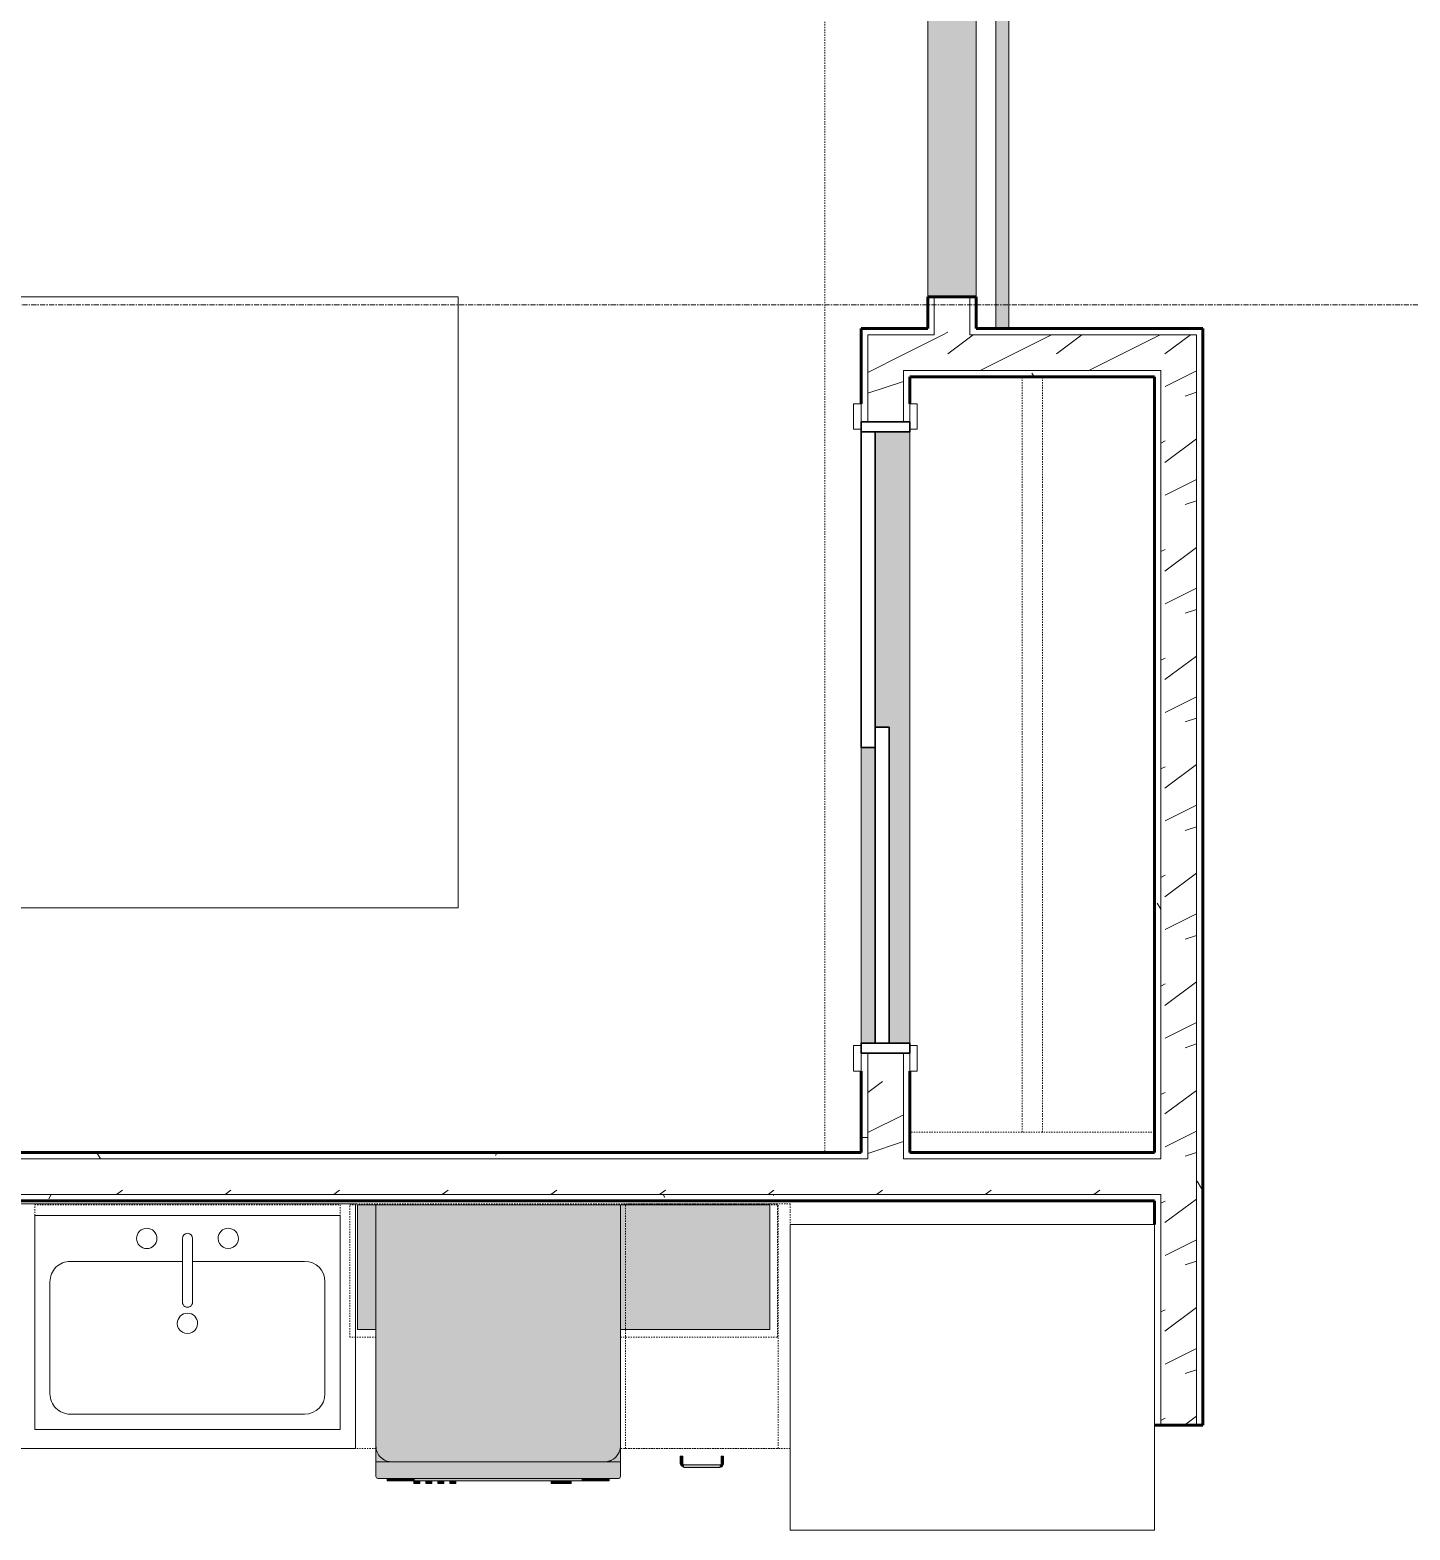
# Model space of a CAD drawing. Header units: inches. Extents: x -4169 to -1846, y 9706 to 12377.
# Drawn here: x -3363.5 to -3228, y 11414.9 to 11562.2 of the extents above; entities that cross this region are included whole.
import ezdxf

# ---------------------------------------------------------------- set-up
doc = ezdxf.new("R2010")
doc.units = ezdxf.units.IN
doc.header["$MEASUREMENT"] = 0
doc.linetypes.add('Dash', pattern=[0.25, 0.125, -0.125])
doc.linetypes.add('Grid Line 1_2_', pattern=[0.875, 0.5, -0.125, 0.125, -0.125])
for name, color, linetype, lineweight in [('0-1', 7, 'Continuous', 5), ('0-2', 7, 'Continuous', 18), ('A-DOOR-1', 250, 'Continuous', 9), ('A-DOOR-2', 90, 'Continuous', 30), ('A-DOOR-3', 135, 'Continuous', 18), ('A-DOOR-4', 7, 'Continuous', 18), ('A-DOOR-5', 50, 'Continuous', 60), ('A-DOOR-FRAM-1', 90, 'Continuous', 30), ('A-WALL-1', 8, 'Continuous', 5), ('A-WALL-3', 50, 'Continuous', 60), ('A-WALL-4', 7, 'Continuous', 18), ('A-WALL-PATT-1', 250, 'Continuous', 9), ('A-WALL-PATT-2', 253, 'Continuous', 9), ('I-FURN-1', 250, 'Continuous', 9), ('I-FURN-HDLN-1', 250, 'Dash', 9), ('P-SANR-FIXT-2', 250, 'Continuous', 9), ('Q-CASE', 31, 'Continuous', 9), ('Q-CASE-1', 9, 'Continuous', 9), ('Q-CASE-3', 250, 'Continuous', 9), ('Q-CASE-4', 250, 'Dash', 9), ('Q-CASE-HDLN-1', 250, 'Dash', 9), ('Q-CASE-HDLN-2', 31, 'Continuous', 9), ('Q-SPCQ-1', 250, 'Continuous', 9), ('Q-SPCQ-2', 55, 'Continuous', 9), ('S-GRID-1', 1, 'Grid Line 1_2_', 9)]:
    doc.layers.add(name, color=color, linetype=linetype, lineweight=lineweight)
pattern_1 = [(0, (0, 0), (20.48, 5.12), [0.845, -14.515, 0.845, -14.515, -81.92]), (0, (0, 0), (20.48, 5.12), [-30.72, 0.845, -29.875, 0.845, -14.515, -35.84]), (0, (0, 0), (20.48, 5.12), [-76.8, 0.845, -9.395, 0.845, -24.755]), (120, (7.68, 2.56), (-14.67405, 15.1762003), [0.845, -14.515, 0.845, -14.515, -81.92]), (120, (7.68, 2.56), (-14.67405, 15.1762003), [-30.72, 0.845, -29.875, 0.845, -14.515, -35.84]), (120, (7.68, 2.56), (-14.67405, 15.1762003), [-76.8, 0.845, -9.395, 0.845, -24.755]), (240, (10.24, 12.8), (-5.80595, -20.2962003), [0.845, -14.515, 0.845, -14.515, -81.92]), (240, (10.24, 12.8), (-5.80595, -20.2962003), [-30.72, 0.845, -29.875, 0.845, -14.515, -35.84]), (240, (10.24, 12.8), (-5.80595, -20.2962003), [-76.8, 0.845, -9.395, 0.845, -24.755])]
pattern_2 = [(216.87, (4.265, 10.662), (31.9871619, 21.32545714), [5.331, -47.981]), (206.565, (10.662, 7.464), (-10.662476, -10.6620098), [11.921, -11.921]), (198.435, (10.662, 2.132), (-21.32449365, -10.6625869), [6.744, -26.974])]

# ---------------------------------------------------------------- blocks, each defined once
blk = doc.blocks.new('FOLDING_SLIDING CLOSET - 60_ x 80_-1494136-ENLARGED RCP - 2ND FLOOR PLAN')
at = {"layer": 'A-DOOR-1'}
for p, q in [((-32.75, 3.25), (-30.25, 3.25)), ((-32.75, 2.5), (-32.75, 3.25)), ((-30.25, 3.25), (-30.25, 2.5)), ((30.25, 3.25), (32.75, 3.25)), ((30.25, 2.5), (30.25, 3.25)), ((32.75, 3.25), (32.75, 2.5)), ((-30.25, 2.5), (-32.75, 2.5)), ((32.75, 2.5), (30.25, 2.5)), ((-32.75, -2.25), (-30.25, -2.25)), ((-32.75, -3), (-32.75, -2.25)), ((-30.25, -2.25), (-30.25, -3)), ((30.25, -2.25), (32.75, -2.25)), ((30.25, -3), (30.25, -2.25)), ((32.75, -2.25), (32.75, -3)), ((-30.25, -3), (-32.75, -3)), ((32.75, -3), (30.25, -3))]:
    blk.add_line(p, q, dxfattribs=at)
at = {"layer": 'A-DOOR-2'}
for p, q in [((-1, 0.5), (30, 0.5)), ((-1, -0.88), (-1, 0.5)), ((30, 0.5), (30, -0.88)), ((-30, -0.88), (1, -0.88)), ((-30, -2.25), (-30, -0.88)), ((30, -0.88), (-1, -0.88)), ((1, -0.88), (1, -2.25)), ((1, -2.25), (-30, -2.25))]:
    blk.add_line(p, q, dxfattribs=at)
at = {"layer": 'A-DOOR-FRAM-1'}
for p, q in [((-31, 2.5), (-30, 2.5)), ((-31, -2.25), (-31, 2.5)), ((-30, 2.5), (-30, -2.25)), ((30, 2.5), (31, 2.5)), ((30, -2.25), (30, 2.5)), ((31, 2.5), (31, -2.25)), ((-30, -2.25), (-31, -2.25)), ((31, -2.25), (30, -2.25))]:
    blk.add_line(p, q, dxfattribs=at)
blk = doc.blocks.new('Refrigerator_-_Side-by-Side_6047 - 36_ X 30_-345559-ENLARGED RCP - 2ND FLOOR PLAN')
at = {"layer": 'Q-SPCQ-1'}
for p, q in [((17.87, 14.42), (-17.88, 14.42)), ((-17.88, 14.42), (-17.88, -15.58)), ((17.87, -15.58), (17.87, 14.42)), ((-17.88, -15.58), (17.87, -15.58))]:
    blk.add_line(p, q, dxfattribs=at)
blk = doc.blocks.new('OD_CW_Countertop - OD_CW_Countertop-V59-ENLARGED RCP - 2ND FLOOR PLAN')
at = {"layer": 'Q-CASE-HDLN-1'}
for p, q in [((0.74, 0), (17.41, 0)), ((41.41, 0), (79.02, 0)), ((88.66, 0), (113.84, 0)), ((0.74, -24), (0.74, -22)), ((113.84, -24), (0.74, -24))]:
    blk.add_line(p, q, dxfattribs=at)
blk = doc.blocks.new('Sink Kitchen-Single - 30_ x 21_-1372827-ENLARGED RCP - 2ND FLOOR PLAN')
at = {"layer": 'P-SANR-FIXT-2'}
for p, q in [((-14.38, 10.41), (15.62, 10.41)), ((-14.38, -10.59), (-14.38, 10.41)), ((15.62, 10.41), (15.62, -10.59)), ((-10.88, 8.91), (12.12, 8.91)), ((-12.88, -4.09), (-12.88, 6.91)), ((14.12, 6.91), (14.12, -4.09)), ((0.12, -8.34), (0.12, -2.09)), ((1.12, -8.34), (1.12, -2.09)), ((0.12, -6.09), (-10.88, -6.09)), ((12.12, -6.09), (1.12, -6.09)), ((15.62, -10.59), (-14.38, -10.59))]:
    blk.add_line(p, q, dxfattribs=at)
for centre, radius, start, end in [((-10.88, 6.91), 2, 90, 180), ((12.12, 6.91), 2, 360, 90), ((0.62, 0), 1, 360, 180), ((0.62, 0), 1, 180, 0), ((0.62, -2.09), 0.5, 360, 180), ((-10.88, -4.09), 2, 180, 270), ((12.12, -4.09), 2, 270, 0), ((-3.38, -8.34), 1, 360, 180), ((4.62, -8.34), 1, 0, 180), ((-3.38, -8.34), 1, 180, 0), ((0.62, -8.34), 0.5, 180, 0), ((4.62, -8.34), 1, 180, 0)]:
    blk.add_arc(centre, radius, start, end, dxfattribs=at)
blk = doc.blocks.new('Dishwasher_15404 - 34_ counter-1372825-ENLARGED RCP - 2ND FLOOR PLAN')
at = {"layer": 'Q-SPCQ-2'}
for points in [[(0, -24), (23.76, -23.99), (24.08, -23.95), (24.46, -23.79), (24.83, -23.48), (25.07, -23.15), (25.2, -22.77), (25.25, -22.43), (25.25, -1.57), (25.17, -1.1), (24.98, -0.71), (24.74, -0.42), (24.46, -0.21), (24.08, -0.05), (23.68, 0), (0, 0)], [(25.25, -22.43), (25.25, -24), (26.73, -23.98), (26.82, -23.94), (26.87, -23.8), (26.87, -0.15), (26.82, -0.06), (26.68, 0), (25.25, 0), (25.25, -15.8)], [(26.87, -2.61), (27.12, -2.61), (27.12, -1.09), (26.87, -1.09)], [(26.87, -3.02), (26.87, -3.81), (27.12, -3.81), (27.12, -2.61), (26.87, -2.63), (26.87, -2.99)], [(26.87, -20.19), (27.12, -20.19), (27.12, -3.81), (26.87, -3.81), (26.87, -15.8)], [(27.12, -5.55), (27.12, -5.81), (27.37, -5.81), (27.37, -4.82), (27.12, -4.82), (27.12, -5.32)], [(27.12, -6.5), (27.12, -6.79), (27.37, -6.79), (27.37, -5.81), (27.12, -5.81), (27.12, -6.3)], [(27.12, -16.74), (27.37, -16.74), (27.37, -16.15), (27.12, -16.15)], [(27.12, -17.92), (27.37, -17.92), (27.37, -17.33), (27.12, -17.33)], [(27.12, -19.1), (27.37, -19.1), (27.37, -18.51), (27.12, -18.51)], [(26.87, -20.22), (26.87, -21.39), (27.12, -21.39), (27.12, -20.19), (26.87, -20.19)], [(27.12, -20.28), (27.37, -20.28), (27.37, -19.69), (27.12, -19.69), (27.12, -20.19)], [(26.87, -21.39), (26.9, -22.91), (27.12, -22.91), (27.12, -21.39)]]:
    blk.add_hatch(color=256, dxfattribs=at).paths.add_polyline_path(points, flags=0)
h = blk.add_hatch(color=256, dxfattribs=at)
h.paths.add_polyline_path([(23.68, 0), (24.08, -0.05), (24.46, -0.21), (24.83, -0.52), (25.04, -0.79), (25.22, -1.25), (25.25, -1.31), (25.25, 0), (23.76, 0)], flags=0)
h.paths.add_polyline_path([(23.68, -24), (25.25, -24), (25.25, -22.43), (25.2, -22.83), (24.96, -23.33), (24.74, -23.58), (24.46, -23.79), (24.08, -23.95), (23.76, -23.99)], flags=0)
h = blk.add_hatch(color=256, dxfattribs=at)
h.paths.add_polyline_path([(25.07, -23.15), (25.12, -23.05), (25.13, -22.98)], flags=0)
h.paths.add_polyline_path([(25.2, -22.8), (25.22, -22.75), (25.2, -22.78)], flags=0)
at = {"layer": 'Q-SPCQ-1'}
for p, q in [((0, -24), (0, 0)), ((0, 0), (23.68, 0)), ((23.68, 0), (25.25, 0)), ((25.25, 0), (26.68, 0)), ((25.25, 0), (25.25, -1.57)), ((26.87, -0.2), (26.87, -23.8)), ((27.12, -1.09), (26.87, -1.09)), ((27.12, -2.61), (27.12, -1.09)), ((25.25, -1.57), (25.25, -22.43)), ((27.12, -3.81), (27.12, -2.61)), ((27.12, -20.19), (27.12, -3.81)), ((27.12, -4.82), (27.37, -4.82)), ((27.37, -5.81), (27.37, -4.82)), ((27.37, -6.79), (27.37, -5.81)), ((27.37, -6.79), (27.12, -6.79)), ((27.37, -16.15), (27.12, -16.15)), ((27.37, -16.74), (27.37, -16.15)), ((27.37, -16.74), (27.12, -16.74)), ((27.37, -17.33), (27.12, -17.33)), ((27.37, -17.92), (27.37, -17.33)), ((27.37, -17.92), (27.12, -17.92)), ((27.37, -18.51), (27.12, -18.51)), ((27.37, -19.1), (27.12, -19.1)), ((27.37, -19.1), (27.37, -18.51)), ((27.37, -19.69), (27.12, -19.69)), ((27.12, -21.39), (27.12, -20.19)), ((27.37, -20.28), (27.12, -20.28)), ((27.37, -20.28), (27.37, -19.69)), ((27.12, -22.91), (27.12, -21.39)), ((25.25, -22.43), (25.25, -24)), ((27.12, -22.91), (26.87, -22.91)), ((23.68, -24), (0, -24)), ((25.25, -24), (23.68, -24)), ((26.68, -24), (25.25, -24))]:
    blk.add_line(p, q, dxfattribs=at)
for centre, radius, start, end in [((26.68, -0.2), 0.197, 0, 90), ((23.68, -1.57), 1.57, 0, 90), ((23.68, -1.57), 1.57, 32.077, 42.3359), ((23.68, -1.57), 1.57, 17.8182, 27.5266), ((23.68, -1.57), 1.57, 0, 13.6425), ((26.68, -0.2), 0.197, 15, 75), ((23.68, -22.43), 1.57, 270, 0), ((23.68, -22.43), 1.57, 317.6641, 327.923), ((23.68, -22.43), 1.57, 332.4734, 342.1818), ((23.68, -22.43), 1.57, 346.3575, 0), ((26.68, -23.8), 0.197, 270, 0)]:
    blk.add_arc(centre, radius, start, end, dxfattribs=at)
blk = doc.blocks.new('Interior_barn_door_18732 - Interior_barn_door_18732-2490867-ENLARGED RCP - 2ND FLOOR PLAN')
at = {"layer": 'A-DOOR-3'}
for points in [[(-58.5, 5.82), (-58.5, 6), (-60, 6), (-60, 5.67), (-58.5, 5.67)], [(-22.23, 6), (-23.73, 6), (-23.73, 5.82), (-22.23, 5.82)], [(-21, 5.82), (-57, 5.82), (-57, 4.07), (-21, 4.07)]]:
    blk.add_hatch(color=256, dxfattribs=at).paths.add_polyline_path(points, flags=0)
h = blk.add_hatch(color=256, dxfattribs=at)
h.paths.add_polyline_path([(21, 5.57), (-21, 5.55), (-21, 4.95), (21, 4.95), (21, 5.55)], flags=0)
h.paths.add_polyline_path([(-57, 5.57), (-60, 5.55), (-60, 4.95), (-57, 4.95), (-57, 5.57)], flags=0)
h = blk.add_hatch(color=256, dxfattribs=at)
h.paths.add_polyline_path([(21, 4.32), (21, 4.95), (-21, 4.95), (-21, 4.32), (17.92, 4.32)], flags=0)
h.paths.add_polyline_path([(-57, 4.79), (-57, 4.95), (-60, 4.95), (-60, 4.32), (-57, 4.34), (-57, 4.78)], flags=0)
at = {"layer": 'A-DOOR-4'}
for p, q in [((-60, 5.57), (-57, 5.57)), ((-60, 5.57), (-60, 4.95)), ((-60, 4.95), (-60, 4.32)), ((-57, 4.07), (-57, 5.82)), ((-57, 5.82), (-21, 5.82)), ((-21, 5.82), (-21, 4.07)), ((-21, 5.57), (21, 5.57)), ((21, 4.95), (21, 5.57)), ((21, 4.32), (21, 4.95)), ((-57, 4.32), (-60, 4.32)), ((-21, 4.07), (-57, 4.07)), ((21, 4.32), (-21, 4.32))]:
    blk.add_line(p, q, dxfattribs=at)
at = {"layer": 'A-DOOR-5'}
for p, q in [((-60, 6), (-60, 5.67)), ((-58.5, 6), (-60, 6)), ((-58.5, 5.67), (-58.5, 6)), ((-23.73, 6), (-23.73, 5.82)), ((-22.23, 6), (-23.73, 6)), ((-22.23, 5.82), (-22.23, 6)), ((-60, 5.67), (-58.5, 5.67))]:
    blk.add_line(p, q, dxfattribs=at)
blk = doc.blocks.new('OD_CW_Closet - OD_CW_Closet-2472542-ENLARGED RCP - 2ND FLOOR PLAN')
at = {"layer": 'Q-CASE-HDLN-1'}
for p, q in [((0.74, -24), (0.74, 0)), ((0.74, 0), (6.74, 0)), ((9.24, 0), (69.74, 0)), ((72.24, 0), (74.9, 0)), ((0.74, -11), (74.9, -11)), ((0.74, -13), (74.9, -13))]:
    blk.add_line(p, q, dxfattribs=at)
blk = doc.blocks.new('Bed-Standard - Queen 60_ x 79_-1433484-ENLARGED RCP - 2ND FLOOR PLAN')
at = {"layer": 'I-FURN-1'}
for p, q in [((-19.31, 41.3), (40.69, 41.3)), ((-19.31, -37.7), (-19.31, 41.3)), ((40.69, 41.3), (40.69, -37.7)), ((40.69, -23.7), (-19.31, -17.13)), ((-16.31, -23.7), (37.69, -23.7)), ((-16.31, -35.7), (-16.31, -23.7)), ((37.69, -35.7), (37.69, -23.7)), ((-16.31, -35.7), (37.69, -35.7)), ((40.69, -37.7), (-19.31, -37.7))]:
    blk.add_line(p, q, dxfattribs=at)
at = {"layer": 'I-FURN-HDLN-1'}
for p, q in [((-55.31, 77.3), (64.69, 77.3)), ((-55.31, -37.7), (-55.31, 77.3)), ((64.69, 77.3), (64.69, -37.7))]:
    blk.add_line(p, q, dxfattribs=at)
blk = doc.blocks.new('Vanity Cabinet-Double Door - 33_-2318066-ENLARGED RCP - 2ND FLOOR PLAN')
at = {"layer": 'Q-CASE-3'}
for p, q in [((-15.76, 24), (-15.76, 0)), ((17.24, 24), (-15.76, 24)), ((17.24, 0), (17.24, 24)), ((-15.76, 0), (17.24, 0))]:
    blk.add_line(p, q, dxfattribs=at)
blk = doc.blocks.new('Drawer_Base_Cabinet_3_drawer_12205 - 15_-2349579-ENLARGED RCP - 2ND FLOOR PLAN')
at = {"layer": 'Q-CASE'}
for points in [[(-1.38, 25.5), (-1.37, 24.75), (-1.14, 24.75), (-1.15, 25.5), (-1.37, 25.5)], [(-1.01, 25.84), (-1.16, 25.81), (-1.28, 25.75), (-1.34, 25.61), (-1.32, 25.5), (-1.15, 25.52), (-1.01, 25.69), (-1.01, 25.81)], [(-1.01, 25.64), (-1.12, 25.55), (-1.14, 25.51), (-1.02, 25.63)], [(1.81, 25.87), (-1.01, 25.86), (-1.01, 25.62), (2.49, 25.64), (2.49, 25.87)], [(2.49, 25.84), (2.51, 25.64), (2.68, 25.5), (2.83, 25.5), (2.79, 25.69), (2.72, 25.78), (2.6, 25.83)], [(2.68, 25.5), (2.62, 25.5), (2.63, 24.75), (2.86, 24.75), (2.85, 25.5), (2.7, 25.5)]]:
    blk.add_hatch(color=256, dxfattribs=at).paths.add_polyline_path(points, flags=0)
at = {"layer": 'Q-CASE-HDLN-1'}
for p, q in [((8.24, 24), (-6.76, 24)), ((-6.76, 24), (-6.76, 0)), ((8.24, 24), (8.24, 0)), ((8.24, 0), (-6.76, 0))]:
    blk.add_line(p, q, dxfattribs=at)
at = {"layer": 'Q-CASE-HDLN-2'}
for p, q in [((-1.39, 25.5), (-1.34, 25.59)), ((-1.39, 25.5), (-1.34, 25.59)), ((-1.39, 24.75), (-1.39, 25.5)), ((-1.39, 24.75), (-1.39, 25.5)), ((-1.39, 24.75), (-1.39, 25.5)), ((-1.24, 25.8), (-1.01, 25.87)), ((-1.24, 25.8), (-1.01, 25.87)), ((-1.14, 25.5), (-1.14, 24.75)), ((-1.14, 25.5), (-1.14, 24.75)), ((-1.14, 25.5), (-1.14, 24.75)), ((-1.01, 25.62), (-1.05, 25.6)), ((-1.01, 25.62), (-1.05, 25.6)), ((-1.01, 25.87), (2.49, 25.87)), ((2.49, 25.62), (-1.01, 25.62)), ((2.49, 25.87), (2.58, 25.83)), ((2.49, 25.87), (2.58, 25.83)), ((2.61, 25.5), (2.59, 25.54)), ((2.61, 25.5), (2.59, 25.54)), ((2.61, 24.75), (2.61, 25.5)), ((2.61, 24.75), (2.61, 25.5)), ((2.61, 24.75), (2.61, 25.5)), ((2.79, 25.72), (2.86, 25.5)), ((2.79, 25.72), (2.86, 25.5)), ((2.86, 25.5), (2.86, 24.75)), ((2.86, 25.5), (2.86, 24.75)), ((2.86, 25.5), (2.86, 24.75)), ((-1.39, 24.75), (-1.14, 24.75)), ((-1.38, 24.75), (-1.39, 24.75)), ((-1.39, 24.75), (-1.38, 24.75)), ((-1.38, 24.75), (-1.39, 24.75)), ((-1.39, 24.75), (-1.38, 24.75)), ((-1.38, 24.75), (-1.39, 24.75)), ((-1.14, 24.75), (-1.14, 24.75)), ((-1.14, 24.75), (-1.14, 24.75)), ((-1.14, 24.75), (-1.14, 24.75)), ((-1.14, 24.75), (-1.14, 24.75)), ((-1.14, 24.75), (-1.14, 24.75)), ((2.62, 24.75), (2.61, 24.75)), ((2.61, 24.75), (2.86, 24.75)), ((2.62, 24.75), (2.61, 24.75)), ((2.61, 24.75), (2.62, 24.75)), ((2.62, 24.75), (2.61, 24.75)), ((2.61, 24.75), (2.62, 24.75)), ((2.86, 24.75), (2.86, 24.75)), ((2.86, 24.75), (2.86, 24.75)), ((2.86, 24.75), (2.86, 24.75)), ((2.86, 24.75), (2.86, 24.75)), ((2.86, 24.75), (2.86, 24.75))]:
    blk.add_line(p, q, dxfattribs=at)
at = {"layer": 'Q-CASE-HDLN-2', "flags": 128}
for points in [[(-1.39, 25.5), (-1.24, 25.8), (-1.01, 25.87)], [(-1.01, 25.62), (-1.12, 25.57), (-1.14, 25.5)], [(2.49, 25.87), (2.79, 25.72), (2.86, 25.5)], [(2.61, 25.5), (2.56, 25.61), (2.49, 25.62)]]:
    blk.add_lwpolyline(points, dxfattribs=at)
blk = doc.blocks.new('300 Series Wall Hung Cabinet_302 - 18_ X 30_-2350673-ENLARGED RCP - 2ND FLOOR PLAN')
at = {"layer": 'Q-CASE-4'}
for p, q in [((-15, 0.1875), (-15, 1.25)), ((15, 0.1875), (-15, 0.1875)), ((15, 1.25), (15, 0.1875))]:
    blk.add_line(p, q, dxfattribs=at)
blk = doc.blocks.new('300 Series Wall Hung Cabinet_301 - 21_-V36-ENLARGED RCP - 2ND FLOOR PLAN')
at = {"layer": 'Q-CASE-1'}
blk.add_hatch(color=256, dxfattribs=at).paths.add_polyline_path([(9.75, 12.44), (7.92, 12.44), (7.92, 0.19), (9.75, 0.19), (9.75, 11.52)], flags=0)
at = {"layer": 'Q-CASE-3'}
for p, q in [((7.92, 12.44), (9.75, 12.44)), ((9.75, 12.44), (9.75, 0.19)), ((9.75, 0.19), (7.92, 0.19))]:
    blk.add_line(p, q, dxfattribs=at)
at = {"layer": 'Q-CASE-4'}
for p, q in [((7.92, 13.19), (10.5, 13.19)), ((10.5, 13.19), (10.5, 0.19)), ((10.5, 0.19), (7.92, 0.19))]:
    blk.add_line(p, q, dxfattribs=at)
blk = doc.blocks.new('300 Series Wall Hung Cabinet_301 - 21_-V37-ENLARGED RCP - 2ND FLOOR PLAN')
at = {"layer": 'Q-CASE-1'}
blk.add_hatch(color=256, dxfattribs=at).paths.add_polyline_path([(6.23, -12.44), (9.75, -12.44), (9.75, -0.19), (-4.92, -0.19), (-4.92, -12.44)], flags=0)
at = {"layer": 'Q-CASE-3'}
for p, q in [((-4.92, -0.19), (9.75, -0.19)), ((9.75, -0.19), (9.75, -12.44)), ((9.75, -12.44), (-4.92, -12.44))]:
    blk.add_line(p, q, dxfattribs=at)
at = {"layer": 'Q-CASE-4'}
for p, q in [((10.5, -0.19), (-4.92, -0.19)), ((10.5, -13.19), (10.5, -0.19)), ((-4.92, -13.19), (10.5, -13.19))]:
    blk.add_line(p, q, dxfattribs=at)
blk = doc.blocks.new('CTR - 1st Phase - Unit Layouts_rvt-1-ENLARGED RCP - 2ND FLOOR PLAN')
at = {"layer": 'A-WALL-1'}
blk.add_hatch(color=256, dxfattribs=at).paths.add_polyline_path([(-3270.57, 11535.99), (-3270.57, 11571.99), (-3275.32, 11571.99), (-3275.32, 11535.99), (-3271.2, 11535.99)], flags=0)
h = blk.add_hatch(color=256, dxfattribs=at)
h.paths.add_polyline_path([(-3280.47, 11462.73), (-3280.47, 11491.73), (-3281.85, 11491.73), (-3281.85, 11462.73), (-3281.22, 11462.73)], flags=0)
h.paths.add_polyline_path([(-3277.1, 11462.73), (-3277.1, 11522.73), (-3280.47, 11522.73), (-3280.47, 11493.73), (-3279.1, 11493.73), (-3279.1, 11462.73), (-3277.36, 11462.73)], flags=0)
at = {"layer": 'A-WALL-PATT-1'}
h = blk.add_hatch(dxfattribs=at)
h.set_pattern_fill('FP_1', color=256, style=0, pattern_type=2)
h.set_pattern_definition(pattern_1)
h.paths.add_polyline_path([(-3274.7, 11532.89), (-3274.7, 11535.99), (-3275.32, 11535.99), (-3275.32, 11532.89)], flags=0)
h.paths.add_polyline_path([(-3275.32, 11571.99), (-3274.7, 11571.99), (-3274.7, 11572.61), (-3275.32, 11572.61)], flags=0)
h.paths.add_polyline_path([(-3274.7, 11576.11), (-3274.7, 11623.26), (-3275.32, 11623.26), (-3275.32, 11576.11)], flags=0)
h = blk.add_hatch(dxfattribs=at)
h.set_pattern_fill('FP_1', color=256, style=0, pattern_type=2)
h.set_pattern_definition(pattern_1)
h.paths.add_polyline_path([(-3270.57, 11532.89), (-3270.57, 11535.99), (-3271.2, 11535.99), (-3271.2, 11532.89)], flags=0)
h.paths.add_polyline_path([(-3270.57, 11571.99), (-3270.57, 11623.26), (-3271.2, 11623.24), (-3271.2, 11571.99)], flags=0)
h = blk.add_hatch(dxfattribs=at)
h.set_pattern_fill('FP_1', color=256, style=0, pattern_type=2)
h.set_pattern_definition(pattern_1)
h.paths.add_polyline_path([(-3281.85, 11451.99), (-3281.22, 11451.99), (-3281.22, 11461.73), (-3281.85, 11461.73), (-3281.85, 11459.98)], flags=0)
h.paths.add_polyline_path([(-3281.85, 11523.73), (-3281.22, 11523.73), (-3281.22, 11532.89), (-3281.85, 11532.89), (-3281.85, 11525.48)], flags=0)
h = blk.add_hatch(dxfattribs=at)
h.set_pattern_fill('FP_1', color=256, style=0, pattern_type=2)
h.set_pattern_definition(pattern_1)
h.paths.add_polyline_path([(-3248.32, 11425.23), (-3248.32, 11532.26), (-3248.95, 11532.26), (-3248.95, 11425.23)], flags=0)
h = blk.add_hatch(dxfattribs=at)
h.set_pattern_fill('FP_1', color=256, style=0, pattern_type=2)
h.set_pattern_definition(pattern_1)
h.paths.add_polyline_path([(-3270.03, 11528.14), (-3252.45, 11528.14), (-3252.45, 11528.76), (-3277.1, 11528.76), (-3277.1, 11528.14), (-3270.57, 11528.14)], flags=0)
h = blk.add_hatch(dxfattribs=at)
h.set_pattern_fill('FP_1', color=256, style=0, pattern_type=2)
h.set_pattern_definition(pattern_1)
h.paths.add_polyline_path([(-3252.45, 11425.23), (-3252.45, 11447.86), (-3253.07, 11447.86), (-3253.07, 11425.23)], flags=0)
h.paths.add_polyline_path([(-3253.07, 11451.36), (-3252.45, 11451.36), (-3252.45, 11528.14), (-3253.07, 11528.14), (-3253.07, 11451.9)], flags=0)
h = blk.add_hatch(dxfattribs=at)
h.set_pattern_fill('FP_1', color=256, style=0, pattern_type=2)
h.set_pattern_definition(pattern_1)
h.paths.add_polyline_path([(-3253.07, 11451.36), (-3253.07, 11451.99), (-3277.72, 11451.99), (-3277.72, 11451.36), (-3253.08, 11451.36)], flags=0)
h.paths.add_polyline_path([(-3401.92, 11451.36), (-3281.22, 11451.36), (-3281.22, 11451.99), (-3401.92, 11451.99), (-3401.92, 11451.37)], flags=0)
h = blk.add_hatch(dxfattribs=at)
h.set_pattern_fill('FP_1', color=256, style=0, pattern_type=2)
h.set_pattern_definition(pattern_1)
h.paths.add_polyline_path([(-3261.59, 11447.24), (-3253.07, 11447.24), (-3253.07, 11447.86), (-3401.92, 11447.86), (-3401.92, 11447.24), (-3281.22, 11447.24)], flags=0)
at = {"layer": 'A-WALL-PATT-2'}
h = blk.add_hatch(dxfattribs=at)
h.set_pattern_fill('FP_2', color=256, style=0, pattern_type=2)
h.set_pattern_definition(pattern_2)
h.paths.add_polyline_path([(-3271.2, 11532.26), (-3271.2, 11535.99), (-3274.7, 11535.99), (-3274.7, 11532.26)], flags=0)
h.paths.add_polyline_path([(-3274.7, 11571.99), (-3271.2, 11571.99), (-3271.2, 11623.26), (-3274.7, 11623.26), (-3274.7, 11572.61)], flags=0)
h = blk.add_hatch(dxfattribs=at)
h.set_pattern_fill('FP_2', color=256, style=0, pattern_type=2)
h.set_pattern_definition(pattern_2)
h.paths.add_polyline_path([(-3277.72, 11451.36), (-3277.72, 11461.73), (-3281.22, 11461.73), (-3281.22, 11451.36)], flags=0)
h.paths.add_polyline_path([(-3278.47, 11523.73), (-3277.72, 11523.73), (-3277.72, 11532.26), (-3281.22, 11532.26), (-3281.22, 11523.73)], flags=0)
h = blk.add_hatch(dxfattribs=at)
h.set_pattern_fill('FP_2', color=256, style=0, pattern_type=2)
h.set_pattern_definition(pattern_2)
h.paths.add_polyline_path([(-3275.32, 11528.76), (-3248.95, 11528.76), (-3248.95, 11532.26), (-3277.72, 11532.26), (-3277.72, 11528.76), (-3277.1, 11528.76)], flags=0)
h = blk.add_hatch(dxfattribs=at)
h.set_pattern_fill('FP_2', color=256, style=0, pattern_type=2)
h.set_pattern_definition(pattern_2)
h.paths.add_polyline_path([(-3248.95, 11425.23), (-3248.95, 11528.76), (-3252.45, 11528.76), (-3252.45, 11425.23)], flags=0)
h = blk.add_hatch(dxfattribs=at)
h.set_pattern_fill('FP_2', color=256, style=0, pattern_type=2)
h.set_pattern_definition(pattern_2)
h.paths.add_polyline_path([(-3253.07, 11447.86), (-3252.45, 11447.86), (-3252.45, 11451.36), (-3403.17, 11451.36), (-3403.17, 11447.86), (-3261.59, 11447.86)], flags=0)
at = {"layer": 'A-WALL-3'}
for p, q in [((-3275.32, 11532.89), (-3275.32, 11535.99)), ((-3275.32, 11535.99), (-3270.57, 11535.99)), ((-3270.57, 11535.99), (-3270.57, 11532.89)), ((-3281.85, 11525.48), (-3281.85, 11532.89)), ((-3281.85, 11532.89), (-3281.22, 11532.89)), ((-3281.22, 11532.89), (-3277.1, 11532.89)), ((-3277.1, 11532.89), (-3275.32, 11532.89)), ((-3270.57, 11532.89), (-3248.32, 11532.89)), ((-3248.32, 11532.89), (-3248.32, 11532.26)), ((-3248.32, 11532.26), (-3248.32, 11528.14)), ((-3277.1, 11528.14), (-3277.1, 11525.48)), ((-3253.07, 11528.14), (-3277.1, 11528.14)), ((-3253.07, 11451.99), (-3253.07, 11528.14)), ((-3248.32, 11528.14), (-3248.32, 11425.23)), ((-3281.85, 11451.99), (-3281.85, 11459.98)), ((-3277.1, 11459.98), (-3277.1, 11451.99)), ((-3403.17, 11451.99), (-3281.85, 11451.99)), ((-3277.1, 11451.99), (-3253.07, 11451.99)), ((-3253.07, 11447.24), (-3403.17, 11447.24)), ((-3253.07, 11444.93), (-3253.07, 11447.24)), ((-3248.32, 11425.23), (-3253.07, 11425.23))]:
    blk.add_line(p, q, dxfattribs=at)
at = {"layer": 'A-WALL-4'}
for p, q in [((-3275.32, 11571.99), (-3275.32, 11535.99)), ((-3270.57, 11535.99), (-3270.57, 11571.99)), ((-3274.7, 11535.99), (-3274.7, 11532.89)), ((-3271.2, 11535.99), (-3271.2, 11532.89)), ((-3281.22, 11532.26), (-3281.22, 11523.73)), ((-3277.72, 11532.26), (-3281.22, 11532.26)), ((-3277.1, 11532.26), (-3277.72, 11532.26)), ((-3277.1, 11532.26), (-3274.7, 11532.26)), ((-3274.7, 11532.26), (-3274.7, 11532.89)), ((-3271.2, 11532.26), (-3271.2, 11532.89)), ((-3271.2, 11532.26), (-3248.95, 11532.26)), ((-3248.95, 11528.76), (-3248.95, 11532.26)), ((-3277.72, 11528.76), (-3277.72, 11523.73)), ((-3277.1, 11528.76), (-3277.72, 11528.76)), ((-3277.1, 11528.76), (-3252.45, 11528.76)), ((-3252.45, 11528.14), (-3252.45, 11528.76)), ((-3248.95, 11528.14), (-3248.95, 11528.76)), ((-3252.45, 11451.36), (-3252.45, 11528.14)), ((-3248.95, 11425.23), (-3248.95, 11528.14)), ((-3277.1, 11462.73), (-3277.1, 11522.73)), ((-3281.85, 11491.73), (-3281.85, 11462.73)), ((-3281.22, 11461.73), (-3281.22, 11451.99)), ((-3277.72, 11461.73), (-3277.72, 11451.99)), ((-3403.17, 11451.36), (-3281.22, 11451.36)), ((-3281.22, 11451.36), (-3281.22, 11451.99)), ((-3277.72, 11451.36), (-3277.72, 11451.99)), ((-3277.72, 11451.36), (-3253.07, 11451.36)), ((-3252.45, 11451.36), (-3253.07, 11451.36)), ((-3403.17, 11447.86), (-3253.07, 11447.86)), ((-3252.45, 11447.86), (-3253.07, 11447.86)), ((-3252.45, 11425.23), (-3252.45, 11447.86))]:
    blk.add_line(p, q, dxfattribs=at)
at = {"layer": '0-2'}
for name, p, rotation in [('Interior_barn_door_18732 - Interior_barn_door_18732-2490867-ENLARGED RCP - 2ND FLOOR PLAN', (-3272.95, 11553.99), 269.9999999999968), ('Bed-Standard - Queen 60_ x 79_-1433484-ENLARGED RCP - 2ND FLOOR PLAN', (-3362.74, 11516.68), 269.9999999999839), ('OD_CW_Closet - OD_CW_Closet-2472542-ENLARGED RCP - 2ND FLOOR PLAN', (-3277.07, 11453.24), 90.0000000000158), ('FOLDING_SLIDING CLOSET - 60_ x 80_-1494136-ENLARGED RCP - 2ND FLOOR PLAN', (-3279.6, 11492.73), 269.9999999999755), ('OD_CW_Countertop - OD_CW_Countertop-V59-ENLARGED RCP - 2ND FLOOR PLAN', (-3288.09, 11422.93), 180), ('Vanity Cabinet-Double Door - 33_-2318066-ENLARGED RCP - 2ND FLOOR PLAN', (-3347.26, 11446.93), 180), ('300 Series Wall Hung Cabinet_302 - 18_ X 30_-2350673-ENLARGED RCP - 2ND FLOOR PLAN', (-3348, 11447.05), 180), ('300 Series Wall Hung Cabinet_301 - 21_-V36-ENLARGED RCP - 2ND FLOOR PLAN', (-3321.57, 11447.05), 180), ('Dishwasher_15404 - 34_ counter-1372825-ENLARGED RCP - 2ND FLOOR PLAN', (-3305.5, 11446.86), 269.9999999999648), ('Drawer_Base_Cabinet_3_drawer_12205 - 15_-2349579-ENLARGED RCP - 2ND FLOOR PLAN', (-3296.76, 11446.93), 180), ('Sink Kitchen-Single - 30_ x 21_-1372827-ENLARGED RCP - 2ND FLOOR PLAN', (-3347.38, 11435.21), 180)]:
    blk.add_blockref(name, p, dxfattribs=dict(at, rotation=rotation))
for name, p in [('300 Series Wall Hung Cabinet_301 - 21_-V37-ENLARGED RCP - 2ND FLOOR PLAN', (-3300.57, 11447.05)), ('Refrigerator_-_Side-by-Side_6047 - 36_ X 30_-345559-ENLARGED RCP - 2ND FLOOR PLAN', (-3270.95, 11430.5))]:
    blk.add_blockref(name, p, dxfattribs=at)
blk = doc.blocks.new('CTR - 1st Phase - Shell_rvt-1-ENLARGED RCP - 2ND FLOOR PLAN')
at = {"layer": 'S-GRID-1'}
blk.add_line((-1846.46, 11535.19), (-4136.46, 11535.19), dxfattribs=at)

msp = doc.modelspace()

# ---------------------------------------------------------------- block references
at = {"layer": '0-1'}
for name in ['CTR - 1st Phase - Shell_rvt-1-ENLARGED RCP - 2ND FLOOR PLAN', 'CTR - 1st Phase - Unit Layouts_rvt-1-ENLARGED RCP - 2ND FLOOR PLAN']:
    msp.add_blockref(name, (0, 0), dxfattribs=at)

doc.saveas('drawing.dxf')
